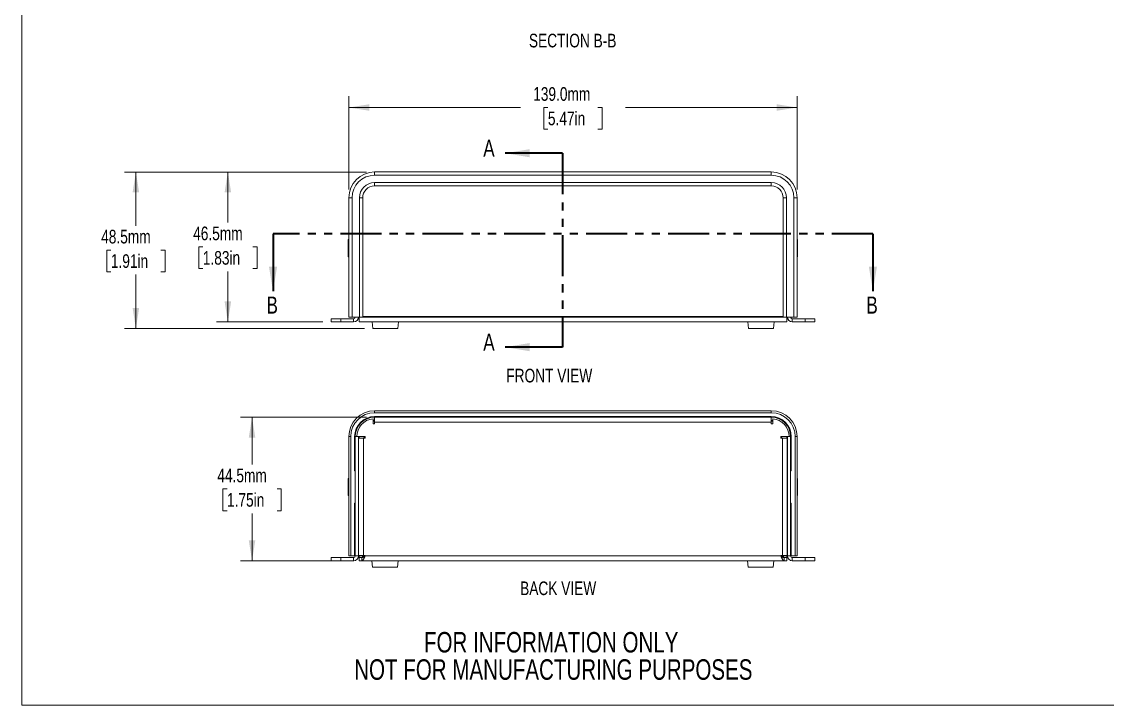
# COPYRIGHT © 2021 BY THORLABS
# Model space of a CAD drawing. Header units: millimetres. Extents: x 2 to 278, y 1 to 215.
# Drawn here: x 1.6 to 169.9, y 0.9 to 106.9 of the extents above; entities that cross this region are included whole.
import ezdxf

# ---------------------------------------------------------------- set-up
doc = ezdxf.new("R2010")
doc.units = ezdxf.units.MM
doc.linetypes.add('PHANTOM', pattern=[12.7, 6.35, -1.27, 1.27, -1.27, 1.27, -1.27])
doc.styles.add('SLDTEXTSTYLE0', font='TXT', dxfattribs={"width": 0.75})
doc.dimstyles.new('SLDDIMSTYLE0', dxfattribs={"dimtxt": 2.116667, "dimasz": 3.175, "dimexe": 0, "dimexo": 0.0625, "dimgap": 0.529167, "dimtad": 0, "dimtih": 1, "dimtoh": 1, "dimdec": 1, "dimlfac": 2, "dimrnd": 1e-09, "dimzin": 12, "dimdsep": 46, "dimtxsty": 'SLDTEXTSTYLE0', "dimsah": 1, "dimcen": 0.09, "dimadec": 0, "dimazin": 3, "dimtfac": 1, "dimtdec": 1, "dimtofl": 0, "dimtmove": 0, "dimatfit": 3, "dimfxl": 1, "dimfrac": 2, "dimtolj": 1, "dimtzin": 12, "dimarcsym": 0})
doc.dimstyles.new('SLDDIMSTYLE1', dxfattribs={"dimtxt": 2.116667, "dimasz": 3.175, "dimexe": 0, "dimexo": 0.0625, "dimgap": 0.529167, "dimtad": 0, "dimtih": 1, "dimtoh": 1, "dimdec": 1, "dimlfac": 2, "dimrnd": 1e-09, "dimzin": 4, "dimdsep": 46, "dimtxsty": 'SLDTEXTSTYLE0', "dimsah": 1, "dimcen": 0.09, "dimadec": 0, "dimazin": 1, "dimtfac": 1, "dimtdec": 1, "dimtofl": 0, "dimtmove": 0, "dimatfit": 3, "dimfxl": 1, "dimfrac": 2, "dimtolj": 1, "dimtzin": 12, "dimarcsym": 0})

# ---------------------------------------------------------------- blocks, each defined once
blk = doc.blocks.new('SW_NOTE_0_2')
at = {"color": 0, "linetype": 'Continuous', "lineweight": 0, "char_height": 3.175, "attachment_point": 2, "style": 'SLDTEXTSTYLE0'}
for s, insert in [('FOR INFORMATION ONLY', (25.05, 4.09)), ('NOT FOR MANUFACTURING PURPOSES', (25.38, -0.14))]:
    blk.add_mtext(s, dxfattribs=dict(at, insert=insert))
blk = doc.blocks.new('_D')
at = {"color": 7, "linetype": 'Continuous', "lineweight": 0}
for p, q in [((55.02, 45.57), (35.51, 45.57)), ((37.29, 45.57), (37.29, 38.24)), ((33.41, 34.45), (32.76, 34.45)), ((32.76, 34.45), (32.76, 31.08)), ((41.17, 34.45), (41.81, 34.45)), ((41.81, 34.45), (41.81, 31.08)), ((32.76, 31.08), (33.41, 31.08)), ((37.29, 23.32), (37.29, 30.65)), ((41.81, 31.08), (41.17, 31.08)), ((53.05, 23.32), (35.51, 23.32))]:
    blk.add_line(p, q, dxfattribs=at)
at = {"color": 7, "linetype": 'Continuous', "lineweight": 18}
for points in [[(37.29, 45.57), (36.78, 42.4), (37.8, 42.4)], [(37.29, 23.32), (37.8, 26.5), (36.78, 26.5)]]:
    blk.add_solid(points, dxfattribs=at)
at = {"color": 7, "linetype": 'Continuous', "lineweight": 18, "char_height": 2.117, "attachment_point": 1, "style": 'SLDTEXTSTYLE0'}
for s, insert in [('44.5mm', (31.91, 37.6)), ('1.75in', (33.41, 33.81))]:
    blk.add_mtext(s, dxfattribs=dict(at, insert=insert))
blk = doc.blocks.new('_D_1')
at = {"color": 7, "linetype": 'Continuous', "lineweight": 0}
for p, q in [((55.02, 83.59), (31.76, 83.59)), ((33.54, 83.59), (33.54, 75.76)), ((29.66, 71.97), (29.02, 71.97)), ((29.02, 71.97), (29.02, 68.61)), ((37.42, 71.97), (38.07, 71.97)), ((38.07, 71.97), (38.07, 68.61)), ((29.02, 68.61), (29.66, 68.61)), ((33.54, 60.34), (33.54, 68.18)), ((38.07, 68.61), (37.42, 68.61)), ((48.27, 60.34), (31.76, 60.34))]:
    blk.add_line(p, q, dxfattribs=at)
at = {"color": 7, "linetype": 'Continuous', "lineweight": 18}
for points in [[(33.54, 83.59), (33.03, 80.42), (34.05, 80.42)], [(33.54, 60.34), (34.05, 63.52), (33.03, 63.52)]]:
    blk.add_solid(points, dxfattribs=at)
at = {"color": 7, "linetype": 'Continuous', "lineweight": 18, "char_height": 2.117, "attachment_point": 1, "style": 'SLDTEXTSTYLE0'}
for s, insert in [('46.5mm', (28.16, 75.13)), ('1.83in', (29.66, 71.34))]:
    blk.add_mtext(s, dxfattribs=dict(at, insert=insert))
blk = doc.blocks.new('_D_2')
at = {"color": 7, "linetype": 'Continuous', "lineweight": 0}
for p, q in [((55.02, 83.59), (17.5, 83.59)), ((19.28, 83.59), (19.28, 75.26)), ((15.4, 71.47), (14.76, 71.47)), ((14.76, 71.47), (14.76, 68.11)), ((23.16, 71.47), (23.8, 71.47)), ((23.8, 71.47), (23.8, 68.11)), ((14.76, 68.11), (15.4, 68.11)), ((19.28, 59.34), (19.28, 67.68)), ((23.8, 68.11), (23.16, 68.11)), ((54.72, 59.34), (17.5, 59.34))]:
    blk.add_line(p, q, dxfattribs=at)
at = {"color": 7, "linetype": 'Continuous', "lineweight": 18}
for points in [[(19.28, 83.59), (18.77, 80.42), (19.79, 80.42)], [(19.28, 59.34), (19.79, 62.52), (18.77, 62.52)]]:
    blk.add_solid(points, dxfattribs=at)
at = {"color": 7, "linetype": 'Continuous', "lineweight": 18, "char_height": 2.117, "attachment_point": 1, "style": 'SLDTEXTSTYLE0'}
for s, insert in [('48.5mm', (13.9, 74.63)), ('1.91in', (15.4, 70.84))]:
    blk.add_mtext(s, dxfattribs=dict(at, insert=insert))
blk = doc.blocks.new('_D_3')
at = {"color": 7, "linetype": 'Continuous', "lineweight": 0}
for p, q in [((52.29, 80.86), (52.29, 95.37)), ((121.79, 80.86), (121.79, 95.37)), ((52.29, 93.59), (78.89, 93.59)), ((83.16, 93.59), (82.52, 93.59)), ((82.52, 93.59), (82.52, 90.23)), ((90.92, 93.59), (91.57, 93.59)), ((91.57, 93.59), (91.57, 90.23)), ((121.79, 93.59), (95.2, 93.59)), ((82.52, 90.23), (83.16, 90.23)), ((91.57, 90.23), (90.92, 90.23))]:
    blk.add_line(p, q, dxfattribs=at)
at = {"color": 7, "linetype": 'Continuous', "lineweight": 18}
for points in [[(52.29, 93.59), (55.47, 93.09), (55.47, 94.1)], [(121.79, 93.59), (118.62, 94.1), (118.62, 93.09)]]:
    blk.add_solid(points, dxfattribs=at)
at = {"color": 7, "linetype": 'Continuous', "lineweight": 18, "char_height": 2.117, "attachment_point": 1, "style": 'SLDTEXTSTYLE0'}
for s, insert in [('139.0mm', (80.88, 96.75)), ('5.47in', (83.16, 92.96))]:
    blk.add_mtext(s, dxfattribs=dict(at, insert=insert))

msp = doc.modelspace()

# ---------------------------------------------------------------- linework, layer by layer
at = {"color": 7, "linetype": 'Continuous', "lineweight": 18}
for p, q in [((1.579, 214.645), (1.579, 0.903)), ((56.293, 83.595), (56.293, 83.095)), ((56.293, 83.595), (117.793, 83.595)), ((117.793, 83.095), (56.293, 83.095)), ((117.793, 83.595), (117.793, 83.095)), ((56.293, 81.945), (117.793, 81.945)), ((56.293, 81.445), (56.293, 81.945)), ((117.793, 81.445), (56.293, 81.445)), ((117.793, 81.445), (117.793, 81.945)), ((52.293, 79.595), (52.793, 79.595)), ((52.293, 61.095), (52.293, 79.595)), ((52.793, 79.595), (52.793, 61.095)), ((53.943, 61.095), (53.943, 79.595)), ((54.443, 79.595), (53.943, 79.595)), ((54.443, 79.595), (54.443, 61.095)), ((119.643, 79.595), (120.143, 79.595)), ((119.643, 61.095), (119.643, 79.595)), ((120.143, 79.595), (120.143, 61.095)), ((121.293, 61.095), (121.293, 79.595)), ((121.793, 79.595), (121.293, 79.595)), ((121.793, 79.595), (121.793, 61.095)), ((52.293, 73.107), (52.213, 73.107)), ((52.213, 71.727), (52.213, 73.107)), ((121.873, 73.107), (121.793, 73.107)), ((121.873, 73.107), (121.873, 70.432)), ((52.213, 70.432), (52.213, 71.727)), ((52.213, 70.432), (52.293, 70.432)), ((121.793, 70.432), (121.873, 70.432)), ((49.543, 60.345), (49.543, 60.845)), ((49.543, 60.845), (51.043, 60.845)), ((51.043, 60.845), (51.043, 60.345)), ((53.043, 60.845), (51.043, 60.845)), ((52.793, 61.095), (52.293, 61.095)), ((52.793, 61.095), (53.943, 61.095)), ((53.043, 60.845), (53.043, 60.345)), ((53.893, 60.345), (53.893, 61.095)), ((54.443, 61.095), (53.943, 61.095)), ((119.643, 61.195), (54.443, 61.195)), ((120.143, 61.095), (119.643, 61.095)), ((120.143, 61.095), (121.293, 61.095)), ((120.193, 61.095), (120.193, 60.345)), ((121.043, 60.845), (121.043, 60.345)), ((123.043, 60.845), (121.043, 60.845)), ((121.793, 61.095), (121.293, 61.095)), ((123.043, 60.345), (123.043, 60.845)), ((123.043, 60.845), (124.543, 60.845)), ((124.543, 60.845), (124.543, 60.345)), ((51.043, 60.345), (49.543, 60.345)), ((53.043, 60.345), (51.043, 60.345)), ((53.893, 60.345), (54.643, 60.345)), ((119.443, 60.345), (54.643, 60.345)), ((55.893, 60.345), (55.993, 59.345)), ((55.993, 59.345), (56.876, 59.345)), ((56.876, 59.345), (59.893, 59.345)), ((59.893, 59.345), (59.993, 60.345)), ((114.143, 60.345), (114.243, 59.345)), ((114.243, 59.345), (115.126, 59.345)), ((115.126, 59.345), (118.143, 59.345)), ((118.143, 59.345), (118.243, 60.345)), ((120.193, 60.345), (119.443, 60.345)), ((123.043, 60.345), (121.043, 60.345)), ((124.543, 60.345), (123.043, 60.345)), ((56.293, 46.571), (117.793, 46.571)), ((56.293, 46.571), (56.293, 46.271)), ((117.793, 46.271), (56.293, 46.271)), ((56.293, 45.571), (117.793, 45.571)), ((56.293, 44.821), (56.293, 45.556)), ((117.793, 46.571), (117.793, 46.271)), ((117.793, 45.556), (117.793, 44.821)), ((56.043, 45.321), (56.043, 44.571)), ((56.043, 44.571), (56.293, 44.571)), ((56.293, 44.571), (56.293, 44.821)), ((56.293, 44.821), (117.793, 44.821)), ((117.793, 44.821), (117.793, 44.571)), ((117.793, 44.571), (118.043, 44.571)), ((118.043, 44.571), (118.043, 45.321)), ((52.293, 42.571), (52.593, 42.571)), ((52.293, 24.071), (52.293, 42.571)), ((52.593, 42.571), (52.593, 24.071)), ((53.293, 42.571), (53.293, 24.071)), ((54.818, 42.571), (53.532, 42.571)), ((53.793, 42.571), (53.793, 24.071)), ((53.818, 42.321), (54.568, 42.321)), ((54.568, 42.321), (54.568, 24.121)), ((54.568, 42.321), (54.818, 42.321)), ((54.818, 42.321), (54.818, 42.571)), ((120.554, 42.571), (119.268, 42.571)), ((119.268, 42.571), (119.268, 42.321)), ((119.268, 42.321), (119.518, 42.321)), ((119.518, 24.121), (119.518, 42.321)), ((119.518, 42.321), (120.268, 42.321)), ((120.293, 24.071), (120.293, 42.571)), ((120.793, 24.071), (120.793, 42.571)), ((121.493, 24.071), (121.493, 42.571)), ((121.793, 42.571), (121.493, 42.571)), ((121.793, 42.571), (121.793, 24.071)), ((53.818, 41.45), (53.793, 41.45)), ((120.293, 41.45), (120.268, 41.45)), ((53.793, 38.25), (53.818, 38.25)), ((120.268, 38.25), (120.293, 38.25)), ((52.293, 36.083), (52.213, 36.083)), ((52.213, 34.758), (52.213, 36.083)), ((121.873, 36.083), (121.793, 36.083)), ((121.873, 36.083), (121.873, 33.408)), ((52.213, 33.408), (52.213, 34.758)), ((52.213, 33.408), (52.293, 33.408)), ((121.793, 33.408), (121.873, 33.408)), ((49.543, 23.821), (51.043, 23.821)), ((49.543, 23.321), (49.543, 23.821)), ((53.043, 23.821), (51.043, 23.821)), ((51.043, 23.821), (51.043, 23.321)), ((52.593, 24.071), (52.293, 24.071)), ((53.193, 24.071), (52.593, 24.071)), ((53.043, 23.821), (53.043, 23.321)), ((53.293, 24.071), (53.793, 24.071)), ((54.568, 24.121), (53.818, 24.121)), ((53.893, 24.071), (53.893, 23.821)), ((53.893, 23.321), (53.893, 23.821)), ((53.893, 23.821), (54.318, 23.821)), ((54.318, 23.821), (54.318, 23.321)), ((54.818, 24.121), (54.568, 24.121)), ((54.818, 24.071), (119.268, 24.071)), ((119.518, 24.121), (119.268, 24.121)), ((120.268, 24.121), (119.518, 24.121)), ((119.768, 23.821), (119.768, 23.321)), ((119.768, 23.821), (120.193, 23.821)), ((120.193, 23.821), (120.193, 24.071)), ((120.193, 23.321), (120.193, 23.821)), ((120.793, 24.071), (120.293, 24.071)), ((121.493, 24.071), (120.893, 24.071)), ((121.043, 23.821), (121.043, 23.321)), ((123.043, 23.821), (121.043, 23.821)), ((121.793, 24.071), (121.493, 24.071)), ((123.043, 23.321), (123.043, 23.821)), ((123.043, 23.821), (124.543, 23.821)), ((124.543, 23.821), (124.543, 23.321)), ((51.043, 23.321), (49.543, 23.321)), ((53.043, 23.321), (51.043, 23.321)), ((53.893, 23.321), (54.318, 23.321)), ((119.768, 23.321), (54.318, 23.321)), ((55.843, 23.321), (55.943, 22.321)), ((55.943, 22.321), (59.843, 22.321)), ((59.843, 22.321), (59.943, 23.321)), ((114.093, 23.321), (114.193, 22.321)), ((114.193, 22.321), (118.093, 22.321)), ((118.093, 22.321), (118.193, 23.321)), ((119.768, 23.321), (120.193, 23.321)), ((123.043, 23.321), (121.043, 23.321)), ((124.543, 23.321), (123.043, 23.321)), ((277.989, 0.903), (1.579, 0.903))]:
    msp.add_line(p, q, dxfattribs=at)
at = {"color": 7, "linetype": 'Continuous', "lineweight": 35}
for p, q in [((85.428, 86.505), (76.538, 86.505)), ((40.543, 74.014), (40.543, 65.124)), ((133.543, 74.014), (133.543, 65.124)), ((85.428, 56.435), (76.538, 56.435))]:
    msp.add_line(p, q, dxfattribs=at)
at = {"color": 7, "linetype": 'PHANTOM', "lineweight": 35}
for p, q in [((85.428, 86.505), (85.428, 56.435)), ((133.543, 74.014), (40.543, 74.014))]:
    msp.add_line(p, q, dxfattribs=at)
at = {"color": 8, "linetype": 'Continuous', "lineweight": 18}
for p, q in [((119.643, 61.095), (54.443, 61.095)), ((53.532, 42.571), (53.293, 42.571)), ((120.554, 42.571), (120.793, 42.571)), ((54.818, 24.071), (54.393, 24.071)), ((119.693, 24.071), (119.268, 24.071))]:
    msp.add_line(p, q, dxfattribs=at)
at = {"color": 144, "linetype": 'Continuous', "lineweight": 18}
for p, q in [((117.793, 45.671), (56.293, 45.671)), ((56.293, 45.556), (56.293, 45.571)), ((117.793, 45.556), (117.793, 45.571)), ((56.293, 45.071), (56.043, 45.058)), ((56.293, 44.971), (56.043, 44.958)), ((118.043, 45.058), (117.793, 45.071)), ((118.043, 44.958), (117.793, 44.971)), ((53.193, 42.571), (53.193, 37.246)), ((53.818, 42.321), (53.818, 24.871)), ((53.893, 42.571), (53.893, 42.321)), ((54.643, 42.421), (54.818, 42.421)), ((54.643, 42.321), (54.643, 42.421)), ((119.268, 42.421), (119.443, 42.421)), ((119.443, 42.421), (119.443, 42.321)), ((120.193, 42.321), (120.193, 42.571)), ((120.268, 24.871), (120.268, 42.321)), ((120.893, 37.246), (120.893, 42.571)), ((53.293, 37.188), (53.193, 37.246)), ((120.893, 37.246), (120.793, 37.188)), ((53.193, 32.246), (53.293, 32.304)), ((53.193, 32.246), (53.193, 24.071)), ((120.793, 32.304), (120.893, 32.246)), ((120.893, 24.071), (120.893, 32.246)), ((53.293, 24.071), (53.193, 24.071)), ((53.893, 24.071), (53.793, 24.071)), ((53.818, 24.121), (53.818, 24.871)), ((53.893, 24.071), (53.893, 24.121)), ((54.393, 24.071), (53.893, 24.071)), ((54.818, 24.071), (54.818, 24.121)), ((119.268, 24.121), (119.268, 24.071)), ((119.693, 24.071), (120.193, 24.071)), ((120.193, 24.121), (120.193, 24.071)), ((120.293, 24.071), (120.193, 24.071)), ((120.268, 24.121), (120.268, 24.871)), ((120.893, 24.071), (120.793, 24.071))]:
    msp.add_line(p, q, dxfattribs=at)
at = {"color": 7, "linetype": 'Continuous', "lineweight": 18, "flags": 128}
for points in [[(53.893, 24.071), (53.907, 23.925), (53.936, 23.821)], [(120.15, 23.821), (120.178, 23.925), (120.193, 24.071)]]:
    msp.add_lwpolyline(points, dxfattribs=at)
at = {"color": 7, "linetype": 'Continuous', "lineweight": 18}
for centre, radius, start, end in [((56.293, 79.595), 4, 90, 180), ((56.293, 79.595), 3.5, 90, 180), ((117.793, 79.595), 4, 0, 90), ((117.793, 79.595), 3.5, 0, 90), ((56.293, 79.595), 2.35, 90, 180), ((56.293, 79.595), 1.85, 90, 180), ((117.793, 79.595), 2.35, 0, 90), ((117.793, 79.595), 1.85, 0, 90), ((53.043, 61.095), 0.75, 270, 0), ((53.043, 61.095), 0.25, 270, 0), ((121.043, 61.095), 0.75, 180, 270), ((121.043, 61.095), 0.25, 180, 270), ((56.293, 42.571), 4, 90, 180), ((56.293, 42.571), 3.7, 90, 180), ((56.293, 42.571), 3.1, 90, 180), ((56.293, 42.571), 3, 90, 180), ((117.793, 42.571), 4, 0, 90), ((117.793, 42.571), 3.7, 0, 90), ((117.793, 42.571), 3.1, 0, 90), ((117.793, 42.571), 3, 0, 90), ((56.293, 42.571), 2.761, 95.19443, 180), ((117.793, 42.571), 2.761, 0, 84.80557), ((53.043, 24.071), 0.75, 270, 0), ((53.043, 24.071), 0.25, 270, 0), ((121.043, 24.071), 0.75, 180, 270), ((121.043, 24.071), 0.25, 180, 270)]:
    msp.add_arc(centre, radius, start, end, dxfattribs=at)
at = {"color": 144, "linetype": 'Continuous', "lineweight": 18}
for centre, start, end in [((54.643, 24.071), 180, 236.58311), ((119.443, 24.071), 304.06306, 0)]:
    msp.add_arc(centre, 0.25, start, end, dxfattribs=at)
at = {"color": 7, "linetype": 'Continuous', "lineweight": 18}
for points in [[(54.318, 23.321), (54.339, 23.321), (54.36, 23.326), (54.401, 23.345), (54.422, 23.359), (54.464, 23.397), (54.484, 23.42), (54.526, 23.474), (54.547, 23.506), (54.589, 23.575), (54.609, 23.613), (54.651, 23.694), (54.672, 23.738), (54.734, 23.874), (54.776, 23.972), (54.818, 24.071)], [(119.268, 24.071), (119.289, 24.021), (119.31, 23.973), (119.351, 23.876), (119.372, 23.829), (119.414, 23.738), (119.434, 23.695), (119.476, 23.614), (119.497, 23.575), (119.539, 23.506), (119.559, 23.475), (119.601, 23.42), (119.622, 23.397), (119.684, 23.341), (119.726, 23.321), (119.768, 23.321)]]:
    msp.add_open_spline(points, degree=3, knots=[0, 0, 0, 0, 0.125, 0.125, 0.25, 0.25, 0.375, 0.375, 0.5, 0.5, 0.625, 0.625, 0.75, 0.75, 1, 1, 1, 1], dxfattribs=at)
at = {"color": 144, "linetype": 'Continuous', "lineweight": 18}
for points in [[(54.318, 23.821), (54.36, 23.821), (54.401, 23.827), (54.484, 23.852), (54.526, 23.871), (54.609, 23.917), (54.651, 23.945), (54.735, 24.005), (54.776, 24.038), (54.818, 24.071)], [(119.268, 24.071), (119.31, 24.038), (119.351, 24.005), (119.434, 23.945), (119.476, 23.917), (119.559, 23.871), (119.601, 23.852), (119.685, 23.827), (119.726, 23.821), (119.768, 23.821)]]:
    msp.add_open_spline(points, degree=3, knots=[0, 0, 0, 0, 0.25, 0.25, 0.5, 0.5, 0.75, 0.75, 1, 1, 1, 1], dxfattribs=at)
at = {"color": 7, "linetype": 'Continuous', "lineweight": 35}
for points in [[(76.538, 86.505), (80.348, 85.87), (80.348, 87.14)], [(40.543, 65.124), (41.178, 68.934), (39.908, 68.934)], [(133.543, 65.124), (134.178, 68.934), (132.908, 68.934)], [(76.538, 56.435), (80.348, 55.8), (80.348, 57.07)]]:
    msp.add_solid(points, dxfattribs=at)

# ---------------------------------------------------------------- block references
at = {"color": 7, "linetype": 'Continuous', "lineweight": 0}
msp.add_blockref('SW_NOTE_0_2', (58.62, 8.178), dxfattribs=at)

# ---------------------------------------------------------------- texts
at = {"color": 7, "linetype": 'Continuous', "lineweight": 0, "style": 'SLDTEXTSTYLE0'}
for s, insert, char_height, attachment_point in [('SECTION B-B', (87.001, 105.032), 2.11667, 2), ('FRONT VIEW', (76.707, 53.082), 2.1167, 1), ('BACK VIEW', (78.854, 20.104), 2.1167, 1)]:
    msp.add_mtext(s, dxfattribs=dict(at, insert=insert, char_height=char_height, attachment_point=attachment_point))
at = {"color": 7, "linetype": 'Continuous', "char_height": 2.646, "attachment_point": 1, "style": 'SLDTEXTSTYLE0'}
for s, insert in [('A', (73.134, 88.605)), ('B', (39.531, 64.284)), ('B', (132.531, 64.284)), ('A', (73.134, 58.535))]:
    msp.add_mtext(s, dxfattribs=dict(at, insert=insert))

# ---------------------------------------------------------------- dimensions: what is measured, and where the dimension line sits
at = {"color": 7, "linetype": 'Continuous', "lineweight": 18}
dim = msp.add_linear_dim(base=(121.793, 93.595), p1=(52.293, 79.595), p2=(121.793, 79.595), dimstyle='SLDDIMSTYLE1', dxfattribs=at)
dim.commit()
dim.dimension.update_dxf_attribs({"geometry": '_D_3', "text_midpoint": (87.043, 93.595), "dimtype": 160})
for base, p1, p2, picture, middle in [((19.282, 83.595), (55.993, 59.345), (56.293, 83.595), '_D_2', (19.282, 71.47)), ((33.543, 83.595), (49.543, 60.345), (56.293, 83.595), '_D_1', (33.543, 71.97)), ((37.287, 23.321), (56.293, 45.571), (54.318, 23.321), '_D', (37.287, 34.446))]:
    dim = msp.add_linear_dim(base=base, p1=p1, p2=p2, angle=90, dimstyle='SLDDIMSTYLE0', dxfattribs=at)
    dim.commit()
    dim.dimension.update_dxf_attribs({"geometry": picture, "text_midpoint": middle, "dimtype": 160})

doc.saveas('drawing.dxf')
